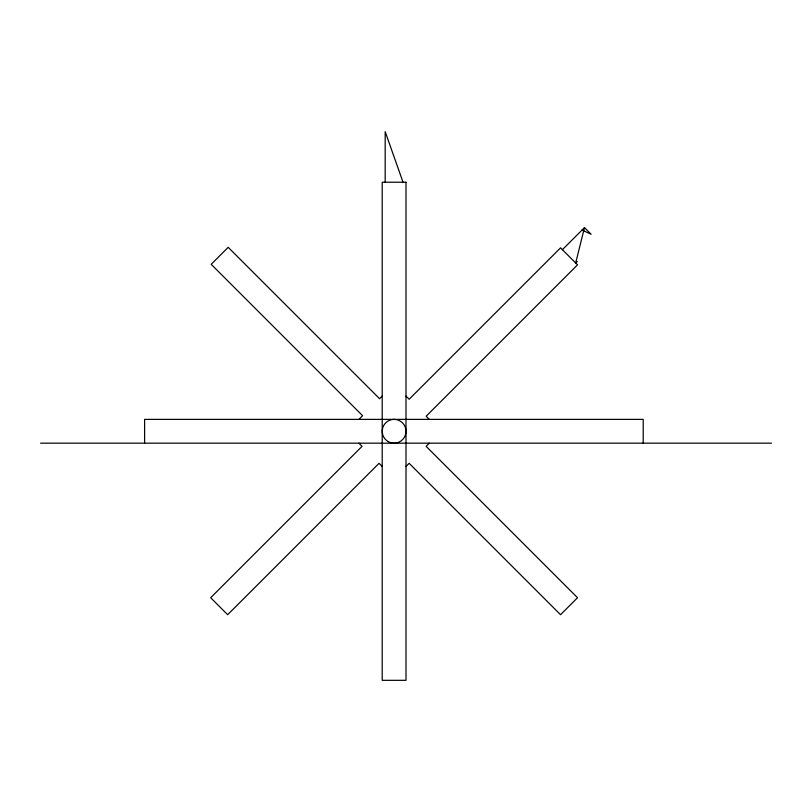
<?xml version="1.0" encoding="UTF-8"?>
<svg xmlns="http://www.w3.org/2000/svg" width="812" height="812" viewBox="0 0 812 812"><rect width="100%" height="100%" fill="white"/><g stroke="black" fill="none" stroke-linecap="round" stroke-linejoin="round"><path stroke-width="1.22" d="M582.042 230.05L591.126 234.262L584.478 227.614L575.688 262.976L577.129 261.545M358.914 419.378L362.599 415.703L211.201 264.306L228.182 247.315L379.58 398.722L382.208 396.094M562.401 249.69L584.478 227.614M406 466.464L409.157 463.307L560.554 614.714L577.535 597.723L426.138 446.326L429.294 443.169M40.6 443.169L771.4 443.169M406 396.094L409.157 399.24L560.554 247.843L577.535 264.834L426.138 416.231L429.294 419.378M358.914 443.169L362.071 446.326L210.673 597.723L227.654 614.714L379.052 463.307L382.208 466.464M403.026 182.223L385.182 131.676L385.182 182.223M643.206 443.169L643.206 419.378L144.597 419.378L144.597 443.169M406 182.223L382.208 182.223L382.208 680.324L406 680.324L406 182.223M388.156 441.576A11.896 11.896 0 0 0 406 431.273A11.896 11.896 0 0 0 388.156 420.971A11.896 11.896 0 0 0 388.156 441.576"/></g></svg>
